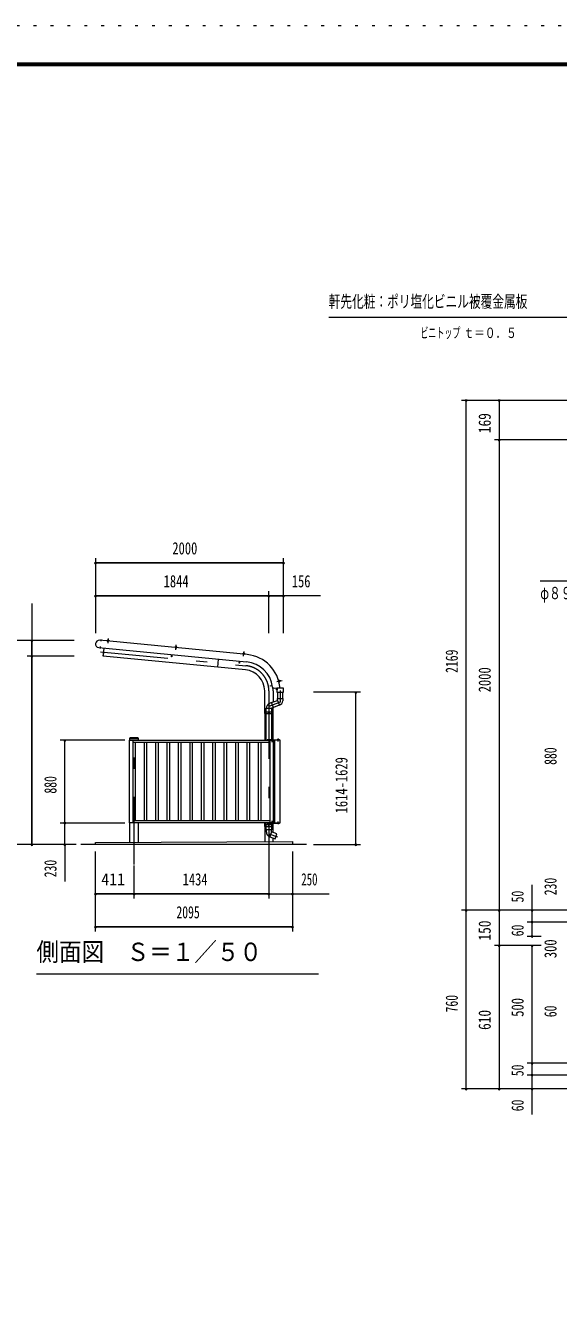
# Model space of a CAD drawing. Units: millimetres, scale not verified, with parts at other scales. Extents: x -26656 to 26658, y -10500 to 10500.
# Drawn here: x 10372 to 16041, y -3075 to 10500 of the extents above; entities that cross this region are included whole.
import ezdxf
from ezdxf.enums import TextEntityAlignment as Align

# ---------------------------------------------------------------- set-up
doc = ezdxf.new("R2010")
doc.units = ezdxf.units.MM
doc.header["$LTSCALE"] = 60
doc.linetypes.add('USER3', pattern=[24, 12, -5, 2, -5])
doc.linetypes.add('USER4', pattern=[3, 0.5, -2.5])
for name, color, linetype, lineweight in [('0-2_1-05BOLD', 7, 'Continuous', 18), ('0-3_1-25CENTER', 3, 'USER3', 18), ('0-4_1-45THIN', 4, 'Continuous', 18), ('0-5_1-55DIM', 3, 'Continuous', 18), ('0-A_2-52DIM', 3, 'Continuous', 18), ('0-C_F-F1PAPER', 5, 'Continuous', 18), ('0-D_F-E_J_ADD', 5, 'USER4', 18)]:
    doc.layers.add(name, color=color, linetype=linetype, lineweight=lineweight)
doc.styles.add('ＭＳ ゴシック', font='')
doc.styles.get('ＭＳ ゴシック').set_extended_font_data('MS Gothic')

msp = doc.modelspace()

# ---------------------------------------------------------------- linework, layer by layer
at = {"layer": '0-2_1-05BOLD'}
for p, q in [((12730.94, 3813.16), (11157.8, 3964.64)), ((11247.87, 3966.74), (11247.38, 3961.64)), ((11249.01, 3975.99), (11248.17, 3967.22)), ((11253.85, 3961.02), (11254.34, 3966.12)), ((11150.43, 3888), (12723.25, 3736.54)), ((11969.54, 3897.25), (11969.05, 3892.15)), ((11970.67, 3906.5), (11969.83, 3897.73)), ((11975.51, 3891.53), (11976, 3896.63)), ((12691.2, 3827.77), (12690.71, 3822.67)), ((12692.34, 3837.01), (12691.49, 3828.24)), ((12697.17, 3822.04), (12697.66, 3827.14)), ((12422.24, 3765.53), (12413.9, 3678.84)), ((13070.9, 3535.15), (13075.95, 3536.04)), ((13077.07, 3529.65), (13072.03, 3528.75)), ((13086.2, 3531.51), (13077.52, 3529.98)), ((12916.35, 3200.67), (12916.35, 3425.67)), ((13005.45, 3425.67), (13005.45, 3307.96)), ((13016.79, 3454.97), (13078.89, 3460.56)), ((13046.02, 3457.49), (13046.02, 3457.6)), ((13049.22, 3457.89), (13049.22, 3457.49)), ((13053.21, 3412.49), (13053.21, 3347.34)), ((13108.21, 3347.34), (13108.21, 3412.49)), ((12989.75, 3303.84), (12966.11, 3293.36)), ((13009.59, 3249.34), (12989.75, 3303.84)), ((13071.74, 3273.56), (13009.08, 3250.75)), ((13051.71, 3347.34), (13109.71, 3347.34)), ((13053.21, 3325.34), (13072.02, 3273.66)), ((13109.71, 3347.34), (13107.95, 3321.55)), ((12916.35, 3184.67), (12916.35, 2904.67)), ((12931.8, 3184.67), (12931.8, 3200.67)), ((12933.4, 3243.22), (12988.4, 3243.22)), ((12933.4, 3200.67), (12933.4, 3242.92)), ((12933.4, 2904.67), (12933.4, 3184.67)), ((12957.86, 3184.67), (12957.86, 3200.67)), ((12957.86, 3192.67), (12963.95, 3192.67)), ((12963.95, 3200.67), (12963.95, 3184.67)), ((13009.59, 3249.34), (12988.41, 3243.22)), ((12988.41, 3243.22), (12988.41, 3200.67)), ((12988.41, 3184.67), (12988.41, 2904.67)), ((12990.01, 3200.67), (12990.01, 3184.67)), ((13005.45, 3200.67), (13005.45, 3248.15)), ((13005.45, 2904.67), (13005.45, 3184.67)), ((11482.35, 2904.67), (11482.35, 2924.67)), ((11482.35, 2919.67), (11571.45, 2919.67)), ((11568.45, 2927.67), (11485.35, 2927.67)), ((11514.9, 2904.67), (11514.9, 2024.67)), ((12972.9, 2879.67), (11514.9, 2879.67)), ((11571.45, 2924.67), (11571.45, 2904.67)), ((12958.01, 2909.47), (12958.01, 2912.97)), ((12963.79, 2912.97), (12963.79, 2909.47)), ((12972.9, 2024.67), (12972.9, 2904.67)), ((13010.25, 2891.67), (13012.25, 2889.67)), ((13012.25, 2887.67), (13010.25, 2889.67)), ((13012.25, 2893.42), (13017.06, 2893.42)), ((13017.06, 2885.92), (13012.25, 2885.92)), ((13021.65, 2904.67), (13021.65, 2024.67)), ((13057.57, 2912.97), (13057.57, 2909.47)), ((13063.34, 2909.47), (13063.34, 2912.97)), ((11514.9, 2049.67), (12972.9, 2049.67)), ((13010.25, 2047.47), (13012.25, 2047.47)), ((13012.25, 2041.67), (13010.25, 2039.67)), ((13010.25, 2037.67), (13012.25, 2039.67)), ((13012.25, 2043.42), (13017.06, 2043.42)), ((11482.35, 1816.42), (11482.35, 2024.67)), ((11571.45, 2024.67), (11571.45, 1816.85)), ((12916.35, 2002.67), (12916.35, 2024.67)), ((12916.35, 1986.67), (12916.35, 1823.27)), ((12931.8, 1986.67), (12931.8, 2002.67)), ((12989.91, 1949.76), (12931.9, 1949.76)), ((12931.9, 1949.76), (12933.66, 1923.97)), ((12933.4, 2002.67), (12933.4, 2024.67)), ((12933.4, 1949.76), (12933.4, 1986.67)), ((12957.86, 2002.67), (12957.86, 1986.67)), ((12963.95, 1994.67), (12957.86, 1994.67)), ((12958.01, 2016.38), (12958.01, 2019.87)), ((12963.79, 2019.87), (12963.79, 2016.38)), ((12963.95, 1986.67), (12963.95, 2002.67)), ((12988.41, 1927.76), (12969.6, 1876.08)), ((12988.41, 2024.67), (12988.41, 2002.67)), ((12988.41, 1986.67), (12988.41, 1949.76)), ((12990.01, 2002.67), (12990.01, 1986.67)), ((13005.45, 2002.67), (13005.45, 2024.67)), ((13005.46, 1921.56), (13005.46, 1986.67)), ((13010.25, 2031.17), (13008.65, 2031.17)), ((13012.25, 2035.92), (13017.06, 2035.92)), ((13017.06, 2032.17), (13012.25, 2032.17)), ((13057.57, 2016.38), (13057.57, 2019.87)), ((13063.34, 2019.87), (13063.34, 2016.38)), ((13360.9, 1794.67), (10960.9, 1794.67)), ((12969.88, 1875.98), (13025.98, 1855.56)), ((13005.46, 1823.69), (13005.46, 1863.03)), ((13210.9, 1824.67), (13210.9, 1794.67))]:
    msp.add_line(p, q, dxfattribs=at)
for points in [[(11242.65, 3962.1), (11258.58, 3960.57), (11258.42, 3958.97), (11242.5, 3960.51)], [(11980.24, 3891.08), (11964.31, 3892.61), (11964.16, 3891.02), (11980.09, 3889.48)], [(12685.82, 3821.53), (12701.75, 3820), (12701.9, 3821.59), (12685.97, 3823.12)], [(13071.28, 3523.8), (13072.85, 3524.08), (13070.07, 3539.83), (13068.5, 3539.55)], [(13114.82, 3412.49), (13114.82, 3457.49), (13044.82, 3457.49), (13044.82, 3412.49)], [(13007.05, 3184.67), (13007.05, 3200.67), (12914.76, 3200.67), (12914.76, 3184.67)], [(13007.9, 2024.67), (11479.9, 2024.67), (11479.9, 2904.67), (13007.9, 2904.67)], [(13007.05, 1986.67), (13007.05, 2002.67), (12914.76, 2002.67), (12914.76, 1986.67)]]:
    msp.add_lwpolyline(points, close=True, dxfattribs=at)
for points in [[(11244.15, 3961.96), (11244.64, 3967.05), (11245.55, 3967.47), (11256.75, 3966.39), (11257.57, 3965.81), (11257.08, 3960.71)], [(11254.13, 3966.64), (11254.98, 3975.42), (11249.01, 3975.99), (11249.56, 3976.44), (11254.53, 3975.96), (11254.98, 3975.42)], [(11204.67, 3882.78), (11196.62, 3799.16), (11199.81, 3798.86)], [(12712.51, 3650.08), (11199.51, 3795.77), (11207.86, 3882.47)], [(11929.52, 3812.98), (11927.32, 3790.08), (11924.13, 3790.39), (11926.33, 3813.28)], [(11965.81, 3892.47), (11966.3, 3897.56), (11967.22, 3897.98), (11978.41, 3896.9), (11979.23, 3896.32), (11978.74, 3891.22)], [(11975.8, 3897.16), (11976.64, 3905.93), (11976.2, 3906.47), (11971.22, 3906.95), (11970.67, 3906.5), (11976.64, 3905.93)], [(12687.47, 3822.98), (12687.96, 3828.08), (12688.88, 3828.49), (12700.08, 3827.41), (12700.89, 3826.83), (12700.4, 3821.73)], [(12697.46, 3827.67), (12698.31, 3836.44), (12697.86, 3836.99), (12692.88, 3837.46), (12692.34, 3837.01), (12698.31, 3836.44)], [(12651.18, 3743.48), (12648.98, 3720.6), (12645.79, 3720.9), (12648, 3743.79)], [(13072.59, 3525.56), (13077.64, 3526.45), (13077.98, 3527.39), (13076.02, 3538.47), (13075.38, 3539.24), (13070.34, 3538.35)], [(13076.48, 3535.89), (13085.16, 3537.42), (13085.74, 3537.01), (13086.61, 3532.09), (13086.2, 3531.51), (13085.16, 3537.42)], [(12998.64, 3480.32), (12975.99, 3476.33), (12975.43, 3479.48), (12998.06, 3483.47)], [(12990.27, 3302.43), (13053.21, 3325.34), (13051.71, 3347.34)], [(12980.9, 2904.67), (12980.9, 2907.87), (12940.9, 2907.87), (12940.9, 2904.67)], [(12954.65, 2907.87), (12954.65, 2909.47), (12967.15, 2909.47), (12967.15, 2907.87)], [(12966.68, 2909.47), (12966.68, 2912.97), (12965.8, 2913.47), (12956, 2913.47), (12955.13, 2912.97), (12955.13, 2909.47)], [(13008.65, 2903.67), (13008.65, 2872.87), (13007.9, 2872.87)], [(13008.65, 2881.17), (13010.25, 2881.17), (13010.25, 2898.17), (13008.65, 2898.17)], [(13009.65, 2907.87), (13075.45, 2907.87), (13075.45, 2904.67)], [(13009.65, 2024.67), (13081.66, 2024.67), (13081.66, 2904.67), (13009.65, 2904.67)], [(13010.25, 2897.47), (13012.25, 2897.47), (13012.25, 2881.87), (13010.25, 2881.87)], [(13012.25, 2882.16), (13017.06, 2882.16), (13017.76, 2883.37), (13017.76, 2895.97), (13017.06, 2897.18), (13012.25, 2897.18)], [(13066.71, 2907.87), (13066.71, 2909.47), (13054.2, 2909.47), (13054.2, 2907.87)], [(13054.68, 2909.47), (13054.68, 2912.97), (13055.55, 2913.47), (13065.35, 2913.47), (13066.23, 2912.97), (13066.23, 2909.47)], [(13008.65, 2025.67), (13008.65, 2056.47), (13007.9, 2056.47)], [(13010.25, 2031.17), (13010.25, 2048.17), (13008.65, 2048.17)], [(13012.25, 2047.47), (13012.25, 2031.87), (13010.25, 2031.87)], [(13017.06, 2032.17), (13017.76, 2033.37), (13017.76, 2045.97), (13017.06, 2047.18), (13012.25, 2047.18)], [(12940.9, 2024.67), (12940.9, 2021.47), (12980.9, 2021.47), (12980.9, 2024.67)], [(12967.15, 2021.47), (12967.15, 2019.87), (12954.65, 2019.87), (12954.65, 2021.47)], [(12955.13, 2019.87), (12955.13, 2016.38), (12956, 2015.87), (12965.8, 2015.87), (12966.68, 2016.38), (12966.68, 2019.87)], [(13025.98, 1855.56), (13044.79, 1907.24), (12988.41, 1927.76), (12989.91, 1949.76)], [(13009.65, 2021.47), (13075.45, 2021.47), (13075.45, 2024.67)], [(13066.71, 2021.47), (13066.71, 2019.87), (13054.2, 2019.87), (13054.2, 2021.47)], [(13054.68, 2019.87), (13054.68, 2016.38), (13055.55, 2015.87), (13065.35, 2015.87), (13066.23, 2016.38), (13066.23, 2019.87)], [(11115.9, 1794.67), (11115.9, 1814.67), (13210.9, 1824.67)]]:
    msp.add_lwpolyline(points, dxfattribs=at)
for centre, radius, start, end in [((11155.53, 3926.28), 38.62, 82.41238, 262.41238), ((11243.3, 3958.42), 2, 84.4998, 264.4998), ((11246.03, 3964.54), 2.88, 50.11574, 110.11574), ((11250.12, 3956.23), 10.75, 66.91203, 102.08795), ((11255.73, 3963.6), 2.88, 58.88425, 118.88425), ((11257.24, 3957.08), 2, 264.50061, 84.50061), ((11964.96, 3888.93), 2, 84.4998, 264.4998), ((11967.69, 3895.05), 2.88, 50.11574, 110.11574), ((11971.79, 3886.74), 10.75, 66.91203, 102.08795), ((11977.39, 3894.11), 2.88, 58.88425, 118.88425), ((11978.9, 3887.59), 2, 264.50061, 84.50061), ((12686.63, 3819.44), 2, 84.4998, 264.4998), ((12689.36, 3825.56), 2.88, 50.11574, 110.11574), ((12693.45, 3817.26), 10.75, 66.91203, 102.08795), ((12699.05, 3824.62), 2.88, 58.88425, 118.88425), ((12700.56, 3818.1), 2, 264.50061, 84.50061), ((12690.9, 3425.67), 389.55, 4.68604, 84.10165), ((12690.9, 3425.67), 312.55, 7.76237, 84.05869), ((12690.9, 3425.67), 225.45, 0, 84.50003), ((13066.33, 3538.16), 2.38, 10.01471, 190.01471), ((13073.32, 3537.23), 2.88, 335.62325, 35.62325), ((13066.42, 3531.06), 10.75, 352.41954, 27.59546), ((13075.02, 3527.63), 2.88, 344.39175, 44.39175), ((13015.45, 3469.91), 15, 187.76337, 275.1433), ((12690.9, 3425.67), 314.55, 0, 6.42661), ((12690.9, 3425.67), 374.55, 4.87415, 5.13853), ((13069.45, 3524.49), 1.68, 190.00774, 10.00774), ((12988.41, 3243.08), 55, 113.90668, 180.16823), ((13053.08, 3325.29), 55, 289.83269, 356.09424), ((11485.35, 2924.67), 3, 90, 180), ((11568.45, 2924.67), 3, 0, 90), ((12956.57, 2911.15), 2.32, 51.46857, 90), ((12960.9, 2904.96), 8.51, 70.17088, 109.83133), ((12965.23, 2911.15), 2.32, 90, 128.54623), ((13009.65, 2903.67), 4.2, 90, 166.21272), ((13009.65, 2903.67), 1, 90, 180), ((13007.29, 2889.67), 10.46, 338.97459, 21.0237), ((13014.88, 2895.3), 2.88, 319.27318, 360), ((13014.88, 2884.04), 2.88, 0, 40.72682), ((13056.12, 2911.15), 2.32, 51.46857, 90), ((13060.46, 2904.96), 8.51, 70.17088, 109.83133), ((13064.78, 2911.15), 2.32, 90, 128.54623), ((13007.29, 2039.67), 10.46, 338.9763, 21.02541), ((13014.88, 2045.3), 2.88, 319.27318, 360), ((12988.54, 1927.72), 55, 183.90576, 250.16731), ((12956.57, 2018.19), 2.32, 270, 308.53143), ((12960.9, 2024.38), 8.51, 250.16867, 289.82912), ((12965.23, 2018.19), 2.32, 231.45377, 270), ((13009.65, 2025.67), 4.2, 193.78728, 270), ((13009.65, 2025.67), 1, 180, 270), ((13014.88, 2034.04), 2.88, 0, 40.72682), ((13056.12, 2018.19), 2.32, 270, 308.53143), ((13060.46, 2024.38), 8.51, 250.16867, 289.82912), ((13064.78, 2018.19), 2.32, 231.45377, 270)]:
    msp.add_arc(centre, radius, start, end, dxfattribs=at)
at = {"layer": '0-3_1-25CENTER'}
for p, q in [((11174.62, 3973.44), (11172.94, 3955.98)), ((11252.88, 3984.82), (11247.92, 3933.3)), ((11167.4, 3898.42), (11165.38, 3877.51)), ((11170.73, 3843.29), (12716.78, 3694.43)), ((11969.58, 3863.81), (11974.54, 3915.33)), ((12691.24, 3794.32), (12696.2, 3845.85)), ((13045.59, 3527.39), (13102.42, 3537.41)), ((12960.9, 3425.67), (12960.9, 1425.98)), ((13055.78, 3442.49), (13032.99, 3442.49)), ((11526.9, 1579.94), (11526.9, 2977.67)), ((12989.85, 2889.67), (13021.76, 2889.67)), ((13060.46, 2890.19), (13060.46, 2916.38)), ((13021.76, 2039.67), (12989.85, 2039.67)), ((13060.46, 2012.96), (13060.46, 2039.15)), ((12960.9, 1908.51), (13054.18, 1874.56))]:
    msp.add_line(p, q, dxfattribs=at)
msp.add_lwpolyline([(13080.71, 3430.63), (13080.71, 3306.09), (12960.9, 3262.48)], dxfattribs=at)
msp.add_arc((12690.9, 3425.67), 270, 0, 84.50003, dxfattribs=at)
at = {"layer": '0-4_1-45THIN'}
for p, q in [((11538.9, 2879.67), (11538.9, 2049.67)), ((11636.4, 2049.67), (11636.4, 2879.67)), ((11660.4, 2879.67), (11660.4, 2049.67)), ((11757.9, 2049.67), (11757.9, 2879.67)), ((11781.9, 2879.67), (11781.9, 2049.67)), ((11879.4, 2049.67), (11879.4, 2879.67)), ((11903.4, 2879.67), (11903.4, 2049.67)), ((12000.9, 2049.67), (12000.9, 2879.67)), ((12024.9, 2879.67), (12024.9, 2049.67)), ((12122.4, 2049.67), (12122.4, 2879.67)), ((12146.4, 2879.67), (12146.4, 2049.67)), ((12243.9, 2049.67), (12243.9, 2879.67)), ((12267.9, 2879.67), (12267.9, 2049.67)), ((12365.4, 2049.67), (12365.4, 2879.67)), ((12389.4, 2879.67), (12389.4, 2049.67)), ((12486.9, 2049.67), (12486.9, 2879.67)), ((12510.9, 2879.67), (12510.9, 2049.67)), ((12608.4, 2049.67), (12608.4, 2879.67)), ((12632.4, 2879.67), (12632.4, 2049.67)), ((12729.9, 2049.67), (12729.9, 2879.67)), ((12753.9, 2879.67), (12753.9, 2049.67)), ((12851.4, 2049.67), (12851.4, 2879.67)), ((12875.4, 2879.67), (12875.4, 2049.67))]:
    msp.add_line(p, q, dxfattribs=at)
at = {"layer": '0-5_1-55DIM'}
for p, q in [((11126.9, 4788.67), (11106.9, 4788.67)), ((11116.9, 4838.67), (11116.9, 4038.67)), ((11116.9, 4788.67), (13116.9, 4788.67)), ((13116.9, 4788.67), (11116.9, 4788.67)), ((13126.9, 4788.67), (13106.9, 4788.67)), ((13116.9, 4038.67), (13116.9, 4838.67)), ((12960.9, 4038.67), (12960.9, 4488.67)), ((10440.91, 4356.17), (10440.91, 1794.67)), ((11126.9, 4438.67), (11106.9, 4438.67)), ((11116.9, 4438.67), (12960.9, 4438.67)), ((13509.4, 4438.67), (11116.9, 4438.67)), ((12970.9, 4438.67), (12950.9, 4438.67)), ((12960.9, 4438.67), (13116.9, 4438.67)), ((13126.9, 4438.67), (13106.9, 4438.67)), ((10890.91, 3963.67), (10040.91, 3963.67)), ((10450.91, 3963.67), (10430.91, 3963.67)), ((10440.91, 3794.67), (10440.91, 3963.67)), ((10890.91, 3794.67), (10390.91, 3794.67)), ((10450.91, 3794.67), (10430.91, 3794.67)), ((10440.91, 1794.67), (10440.91, 3794.67)), ((13935.9, 3412.49), (13435.9, 3412.49)), ((13895.9, 3412.49), (13875.9, 3412.49)), ((13885.9, 1794.67), (13885.9, 3412.49)), ((11429.9, 2904.67), (10740.91, 2904.67)), ((10800.91, 2904.67), (10780.91, 2904.67)), ((10790.91, 2024.67), (10790.91, 2904.67)), ((10740.91, 2024.67), (11429.9, 2024.67)), ((10800.91, 2024.67), (10780.91, 2024.67)), ((10790.91, 1794.67), (10790.91, 2024.67)), ((10910.9, 1794.67), (10040.91, 1794.67)), ((10450.91, 1794.67), (10430.91, 1794.67)), ((10800.91, 1794.67), (10780.91, 1794.67)), ((10790.91, 1794.67), (10790.91, 1402.17)), ((13435.9, 1794.67), (13935.9, 1794.67)), ((13895.9, 1794.67), (13875.9, 1794.67)), ((11115.9, 869.67), (11115.9, 1719.67)), ((13210.9, 1719.67), (13210.9, 869.67)), ((11526.9, 1219.67), (11526.9, 1569.67)), ((12960.9, 1569.67), (12960.9, 1219.67)), ((11125.9, 1269.67), (11105.9, 1269.67)), ((11526.9, 1269.67), (11115.9, 1269.67)), ((11115.9, 1269.67), (13603.4, 1269.67)), ((11536.9, 1269.67), (11516.9, 1269.67)), ((12960.9, 1269.67), (11526.9, 1269.67)), ((12970.9, 1269.67), (12950.9, 1269.67)), ((12960.9, 1269.67), (13210.9, 1269.67)), ((13220.9, 1269.67), (13200.9, 1269.67)), ((11125.9, 919.67), (11105.9, 919.67)), ((11115.9, 919.67), (13210.9, 919.67)), ((13210.9, 919.67), (11115.9, 919.67)), ((13220.9, 919.67), (13200.9, 919.67)), ((10488.4, 419.67), (13488.4, 419.67))]:
    msp.add_line(p, q, dxfattribs=at)
for centre in [(11116.9, 4788.67), (13116.9, 4788.67), (11116.9, 4438.67), (12960.9, 4438.67), (13116.9, 4438.67), (10440.91, 3963.67), (10440.91, 3794.67), (13885.9, 3412.49), (10790.91, 2904.67), (10790.91, 2024.67), (10440.91, 1794.67), (10790.91, 1794.67), (13885.9, 1794.67), (11115.9, 1269.67), (11526.9, 1269.67), (12960.9, 1269.67), (13210.9, 1269.67), (11115.9, 919.67), (13210.9, 919.67)]:
    msp.add_arc(centre, 10, 180, 0, dxfattribs=at)
at = {"layer": '0-A_2-52DIM'}
for p, q in [((15009.34, 6517.43), (16738.94, 6517.43)), ((15069.34, 6517.43), (15049.34, 6517.43)), ((15059.33, -805.07), (15059.33, 6517.43)), ((15419.34, 6517.43), (15399.34, 6517.43)), ((15409.33, 6517.43), (15409.33, -805.07)), ((16918.46, 6094.92), (15359.34, 6094.92)), ((15419.34, 6094.92), (15399.34, 6094.92)), ((15759.34, 819.93), (15759.34, 1364.93)), ((16459.34, 1094.93), (15009.34, 1094.93)), ((15069.33, 1094.93), (15049.33, 1094.93)), ((15419.34, 1094.93), (15399.34, 1094.93)), ((15769.34, 1094.93), (15749.34, 1094.93)), ((15709.33, 969.93), (16784.33, 969.93)), ((15769.34, 969.93), (15749.34, 969.93)), ((15709.33, 819.93), (15857.47, 819.93)), ((15769.34, 819.93), (15749.34, 819.93)), ((15857.47, 719.93), (15359.34, 719.93)), ((15419.33, 719.93), (15399.33, 719.93)), ((15769.34, 719.93), (15749.34, 719.93)), ((15759.34, -1075.07), (15759.34, 719.93)), ((19621.83, -530.07), (15709.33, -530.07)), ((15769.34, -530.07), (15749.34, -530.07)), ((15709.33, -655.07), (19621.83, -655.07)), ((15769.34, -655.07), (15749.34, -655.07)), ((19621.83, -805.07), (15009.34, -805.07)), ((15069.33, -805.07), (15049.33, -805.07)), ((15419.33, -805.07), (15399.33, -805.07)), ((15769.34, -805.07), (15749.34, -805.07))]:
    msp.add_line(p, q, dxfattribs=at)
for points in [[(16848.79, 6470.46), (16196.83, 7394.93), (13596.84, 7394.93)], [(17834.22, 3860.57), (17246.84, 4594.93), (15846.84, 4594.93)]]:
    msp.add_lwpolyline(points, dxfattribs=at)
for centre in [(15059.34, 6517.43), (15409.34, 6517.43), (15409.34, 6094.92), (15059.33, 1094.93), (15409.34, 1094.93), (15759.34, 1094.93), (15759.34, 969.93), (15759.34, 819.93), (15409.33, 719.93), (15759.34, 719.93), (15759.34, -530.07), (15759.34, -655.07), (15059.33, -805.07), (15409.33, -805.07), (15759.34, -805.07)]:
    msp.add_arc(centre, 10, 180, 0, dxfattribs=at)
at = {"layer": '0-C_F-F1PAPER'}
for points in [[(26158.25, -10000), (26158.25, 10100), (-2541.75, 10100), (-2541.75, -10000)], [(26155.74, -9997.5), (26155.74, 10097.5), (-2539.25, 10097.5), (-2539.25, -9997.5)], [(26153.24, -9995), (-2536.75, -9995), (-2536.75, 10095), (26153.24, 10095)], [(26150.74, -9992.5), (26150.74, 10092.5), (-2534.25, 10092.5), (-2534.25, -9992.5)], [(26148.25, -9990), (-2531.75, -9990), (-2531.75, 10090), (26148.25, 10090)], [(26145.75, -9987.5), (26145.75, 10087.5), (-2529.25, 10087.5), (-2529.25, -9987.5)], [(26143.24, -9985), (-2526.75, -9985), (-2526.75, 10085), (26143.24, 10085)], [(26140.75, -9982.5), (26140.75, 10082.5), (-2524.25, 10082.5), (-2524.25, -9982.5)], [(26138.24, -9980), (26138.24, 10080), (-2521.75, 10080), (-2521.75, -9980)], [(26135.75, -9977.5), (26135.75, 10077.5), (-2519.25, 10077.5), (-2519.25, -9977.5)], [(26133.25, -9975), (-2516.75, -9975), (-2516.75, 10075), (26133.25, 10075)]]:
    msp.add_lwpolyline(points, close=True, dxfattribs=at)
at = {"layer": '0-D_F-E_J_ADD'}
msp.add_lwpolyline([(26658.25, -10500), (-3041.75, -10500), (-3041.75, 10500), (26658.25, 10500)], close=True, dxfattribs=at)

# ---------------------------------------------------------------- texts
at = {"layer": '0-5_1-55DIM', "color": 7, "style": 'ＭＳ ゴシック'}
for s, height, width, p in [('2000', 130.2, 0.75, (11933.87, 4838.67)), ('1844', 130.2, 0.75, (11841.35, 4488.67)), ('156', 130.2, 0.75, (13204.26, 4488.67)), ('411', 130.2, 0.95, (11178.18, 1319.67)), ('1434', 130.2, 0.75, (12043.39, 1319.67)), ('250', 130.2, 0.65, (13305.32, 1319.67)), ('2095', 130.2, 0.7, (11977.39, 969.67)), ('側面図\u3000Ｓ＝１／５０', 195.4, 0.9, (10488.4, 496.31))]:
    msp.add_text(s, height=height, dxfattribs=dict(at, width=width)).set_placement(p, align=Align.BOTTOM_LEFT)
for s, width, p in [('1614-1629', 0.75, (13835.9, 2124.82)), ('880', 0.7, (10740.91, 2334.95)), ('230', 0.7, (10740.91, 1445.03))]:
    msp.add_text(s, height=130.2, rotation=90, dxfattribs=dict(at, width=width)).set_placement(p, align=Align.BOTTOM_LEFT)
at = {"layer": '0-A_2-52DIM', "color": 7, "style": 'ＭＳ ゴシック'}
for s, height, width, p in [('軒先化粧：ポリ塩化ビニル被覆金属板', 130.2, 0.7, (13596.84, 7462.7)), ('ビニトップ ', 110.7, 0.55, (14571.83, 7144.93)), ('ｔ＝０．５', 110.7, 0.75, (15031.11, 7144.93)), ('φ８９．１×４．２', 130.2, 0.7, (15846.84, 4362.69))]:
    msp.add_text(s, height=height, dxfattribs=dict(at, width=width)).set_placement(p, align=Align.BOTTOM_LEFT)
for s, width, p in [('169', 0.8, (15359.34, 6167.1)), ('2169', 0.7, (15009.34, 3617.8)), ('2000', 0.75, (15359.34, 3411.89)), ('880', 0.7, (16059.33, 2640.21)), ('230', 0.7, (16059.33, 1254.04)), ('50', 0.7, (15709.34, 1178.21)), ('150', 0.8, (15359.34, 772.95)), ('60', 0.7, (15709.34, 817.81)), ('300', 0.75, (16059.33, 585.83)), ('760', 0.7, (15009.34, 8.55)), ('500', 0.75, (15709.33, -37.51)), ('610', 0.8, (15359.34, -177.44)), ('60', 0.7, (16059.33, -42.19)), ('50', 0.7, (15709.33, -669.29)), ('60', 0.7, (15709.33, -1042.19))]:
    msp.add_text(s, height=130.2, rotation=90, dxfattribs=dict(at, width=width)).set_placement(p, align=Align.BOTTOM_LEFT)

doc.saveas('drawing.dxf')
